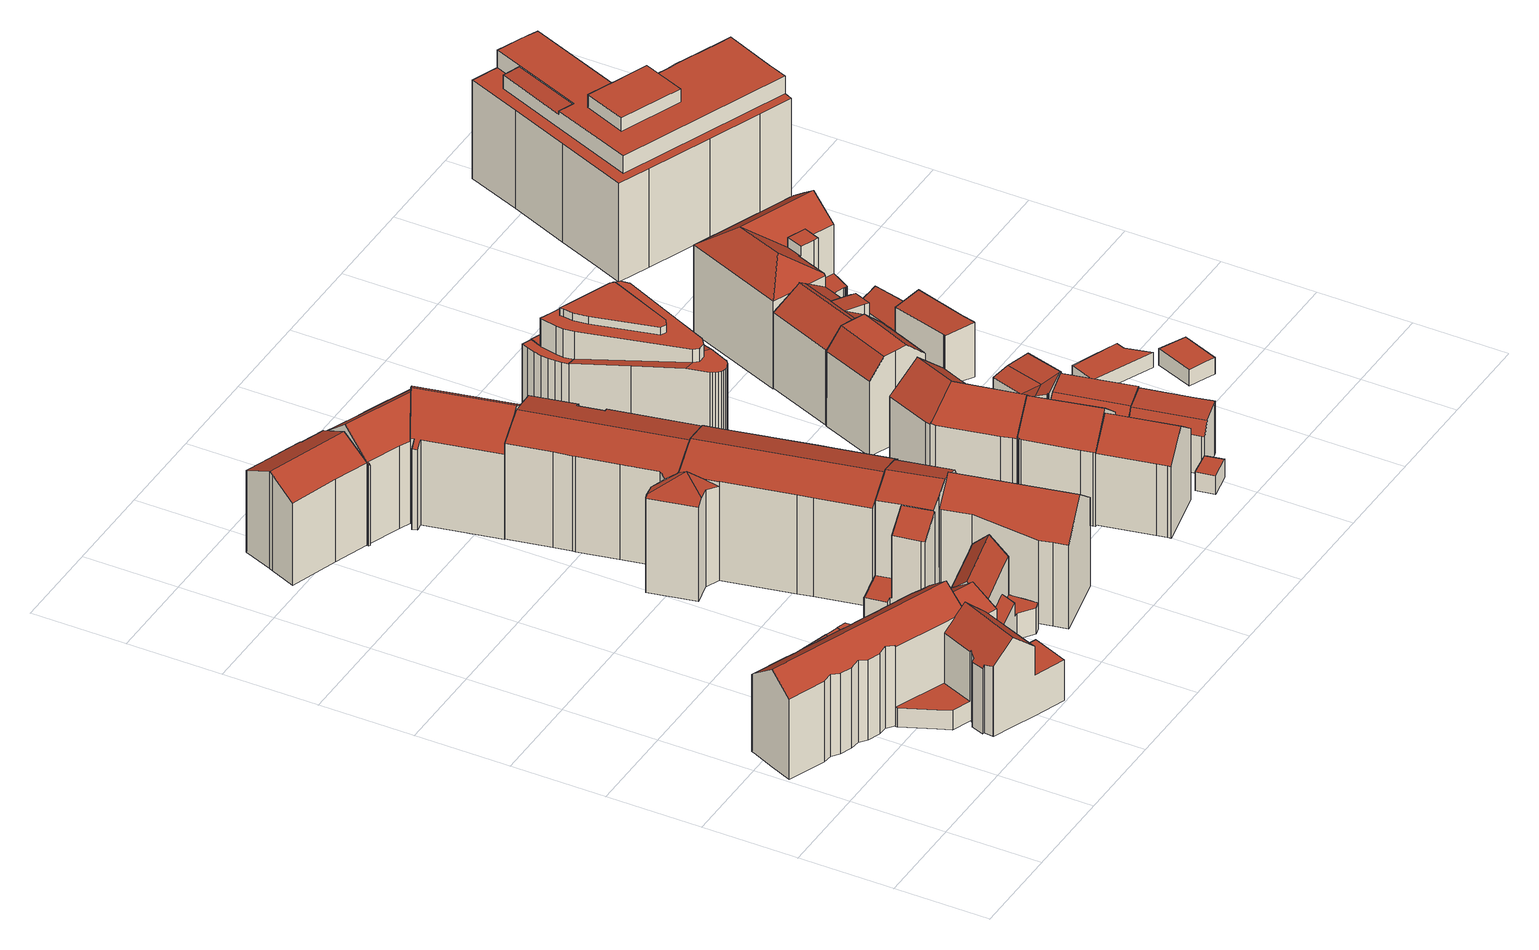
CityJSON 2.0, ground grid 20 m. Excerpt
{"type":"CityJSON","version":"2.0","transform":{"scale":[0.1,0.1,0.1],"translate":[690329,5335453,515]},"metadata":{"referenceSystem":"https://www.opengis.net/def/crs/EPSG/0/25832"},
"CityObjects":{
"building1":{"type":"Building","attributes":{"Gemeindeschluessel":"09162000","HoeheDach":"537.970","HoeheGrund":"515.860","Methode":"2000","NiedrigsteTraufeDesGebaeudes":"520.340","Geometrietyp2DReferenz":"3000","function":"31001_9998","roofType":"3100","measuredHeight":22.11,"storeysAboveGround":6},"geometry":[{"type":"MultiSurface","lod":"2","boundaries":[[[0,1,2,3]],[[4,5,6,7,8,9]],[[10,11,12,13,14,15,16,17,18,19]],[[20,21,22,23,24,25,26]],[[27,9,8,28,29,30,31]],[[32,13,12,33]],[[34,35,36,1,0,37,38,39]],[[40,41,42,43,4,9,27]],[[44,45,34,39]],[[46,47,48,49,50]],[[51,52,53,54]],[[55,56,5,4,43,42]],[[57,58,59,60]],[[25,61,62,63,64,26]],[[65,66,67,68,69,70]],[[71,72,73,74]],[[75,76,53,52,50,49,6,5,56,55,67,66,65,77,78]],[[79,80,81,82,83,46,50,52,51]],[[84,85,86,87,88,89]],[[90,91,92,93,94,95]],[[33,96,97,98,99,100,101,92,91,90,102,81,80,79,51,54,103,104,105,106,70,69,68,107,108,109,31,30,29,110,111,112,113,114,115,116,44,39,38,37,0,3,117,118,119,71,74,57,60,120,121,122,123,62,61,25,24,23,124,125,126,127,128,129,130,32]],[[131,132,133,134,135,136,137]],[[115,138,139,116]],[[22,140,87,86,125,124,23]],[[141,16,15,14,13,32,130,129,128,127,126,85,84]],[[101,100,99,98,97,10,19,142,143,144,145]],[[116,139,45,44]],[[119,146,72,71]],[[123,147,63,62]],[[148,137,136,21,20,149]],[[3,2,150,117]],[[90,95,151,102]],[[113,152,153,114]],[[125,86,85,126]],[[111,154,155,112]],[[121,156,157,122]],[[149,20,26,64,63,147,157,156,158,59,58,73,72,146,159,150,2,1,36,35]],[[49,48,131,137,148,6]],[[101,145,93,92]],[[109,108,41,40,27,31]],[[87,140,88]],[[106,77,65,70]],[[107,68,67,55,42,41,108]],[[53,76,75,104,103,54]],[[118,159,146,119]],[[94,93,145,144,143,142,160,161,162,163,164]],[[133,132,162,161,165,166,167,134]],[[45,139,138,153,152,155,154,168,28,8,7,6,148,149,35,34]],[[82,151,95,94,164,83]],[[169,170,141,84,89,167,166,165]],[[105,78,77,106]],[[74,73,58,57]],[[104,75,78,105]],[[112,155,152,113]],[[122,157,147,123]],[[161,160,18,17,16,141,170,169,165]],[[96,33,12,11,10,97]],[[18,160,142,19]],[[110,168,154,111]],[[162,132,131,163]],[[83,164,163,131,48,47,46]],[[29,28,168,110]],[[135,134,167,171,88,140,22,21,136]],[[60,59,158,120]],[[117,150,159,118]],[[114,153,138,115]],[[120,158,156,121]],[[171,167,89,88]],[[102,151,82,81]]],"semantics":{"surfaces":[{"type":"WallSurface"},{"type":"RoofSurface"},{"type":"GroundSurface"}],"values":[0,0,1,0,0,0,0,1,0,1,0,0,0,0,0,0,1,0,1,0,2,1,0,0,0,0,0,0,0,0,0,0,0,0,0,0,1,0,0,0,0,0,0,0,0,1,0,1,1,1,0,0,0,0,0,0,0,0,0,0,0,0,1,0,0,0,0,0,0]}}]},
"building2":{"type":"Building","attributes":{"Gemeindeschluessel":"09162000","HoeheDach":"520.850","HoeheGrund":"516.050","Methode":"2000","NiedrigsteTraufeDesGebaeudes":"519.000","Geometrietyp2DReferenz":"3000","function":"31001_2000","roofType":"1000","measuredHeight":4.8},"geometry":[{"type":"MultiSurface","lod":"2","boundaries":[[[172,173,174,175]],[[176,177,178,179]],[[180,173,172,181,182,183,184,185,179,178,186,187]],[[180,187,188,189]],[[183,182,181,172,175,190,191,192,184]],[[187,186,178,177,188]],[[192,193,185,184]],[[174,189,188,177,176,193,192,191,190,175]],[[173,180,189,174]],[[179,185,193,176]]],"semantics":{"surfaces":[{"type":"WallSurface"},{"type":"GroundSurface"},{"type":"RoofSurface"}],"values":[0,0,0,0,1,2,0,0,2,2]}}]},
"building3":{"type":"Building","attributes":{"Gemeindeschluessel":"09162000","HoeheDach":"519.630","HoeheGrund":"516.010","Methode":"2000","NiedrigsteTraufeDesGebaeudes":"518.879","Geometrietyp2DReferenz":"3000","function":"31001_2000","roofType":"2100","measuredHeight":3.62},"geometry":[{"type":"MultiSurface","lod":"2","boundaries":[[[182,194,195,184]],[[196,197,198,199,194,182]],[[184,195,200,201]],[[199,198,202,203,200,195,194]],[[204,205,197,196,182,184,201]],[[201,200,203,204]],[[197,205,204,203,202,198]]],"semantics":{"surfaces":[{"type":"WallSurface"},{"type":"RoofSurface"},{"type":"GroundSurface"}],"values":[0,0,0,1,2,0,0]}}]},
"building4":{"type":"Building","attributes":{"Gemeindeschluessel":"09162000","HoeheDach":"519.453","HoeheGrund":"516.130","Methode":"3100","NiedrigsteTraufeDesGebaeudes":"519.453","Geometrietyp2DReferenz":"3000","function":"31001_2000","roofType":"1000","measuredHeight":3.32},"geometry":[{"type":"MultiSurface","lod":"2","boundaries":[[[206,207,208,209]],[[210,211,212,213]],[[213,212,207,206]],[[210,213,206,209]],[[211,210,209,208]],[[212,211,208,207]]],"semantics":{"surfaces":[{"type":"GroundSurface"},{"type":"RoofSurface"},{"type":"WallSurface"}],"values":[0,1,2,2,2,2]}}]},
"building5":{"type":"Building","attributes":{"Gemeindeschluessel":"09162000","HoeheDach":"519.647","HoeheGrund":"516.170","Methode":"3100","NiedrigsteTraufeDesGebaeudes":"519.647","Geometrietyp2DReferenz":"3000","function":"31001_2000","roofType":"1000","measuredHeight":3.48},"geometry":[{"type":"MultiSurface","lod":"2","boundaries":[[[214,215,216,217,218]],[[214,218,219,220]],[[218,217,221,219]],[[217,216,222,221]],[[216,215,223,222]],[[219,221,222,223,220]],[[215,214,220,223]]],"semantics":{"surfaces":[{"type":"RoofSurface"},{"type":"WallSurface"},{"type":"GroundSurface"}],"values":[0,1,1,1,1,2,1]}}]},
"building6":{"type":"Building","attributes":{"Gemeindeschluessel":"09162000","HoeheDach":"518.981","HoeheGrund":"516.130","Methode":"3100","NiedrigsteTraufeDesGebaeudes":"518.981","Geometrietyp2DReferenz":"3000","function":"31001_2000","roofType":"1000","measuredHeight":2.85},"geometry":[{"type":"MultiSurface","lod":"2","boundaries":[[[224,225,226,227]],[[228,224,227,229]],[[228,230,225,224]],[[227,226,231,229]],[[225,230,231,226]],[[230,228,229,231]]],"semantics":{"surfaces":[{"type":"WallSurface"},{"type":"RoofSurface"},{"type":"GroundSurface"}],"values":[0,0,1,2,0,0]}}]},
"building7":{"type":"Building","attributes":{"Gemeindeschluessel":"09162000","HoeheDach":"539.149","HoeheGrund":"516.950","Methode":"1000","NiedrigsteTraufeDesGebaeudes":"535.558","Geometrietyp2DReferenz":"3000","function":"31001_1000","roofType":"3100","measuredHeight":22.2,"storeysAboveGround":6},"geometry":[{"type":"MultiSurface","lod":"2","boundaries":[[[232,233,234,235,236,237,238,239,240,241]],[[242,243,244,245]],[[246,247,248,249,233,232]],[[243,246,232,241,250,244]],[[251,235,234,252]],[[250,241,240,253,254,255]],[[252,234,233,249]],[[248,247,242,245,255,254,253,256,257,258,259,251,252,249]],[[245,244,250,255]],[[237,236,259,258,257,238]],[[240,239,238,257,256,253]],[[259,236,235,251]],[[247,246,243,242]]],"semantics":{"surfaces":[{"type":"RoofSurface"},{"type":"WallSurface"},{"type":"GroundSurface"}],"values":[0,1,1,0,1,1,1,2,1,1,1,1,1]}}]},
"building8":{"type":"Building","attributes":{"Gemeindeschluessel":"09162000","HoeheDach":"541.940","HoeheGrund":"516.634","Methode":"2000","NiedrigsteTraufeDesGebaeudes":"522.504","Geometrietyp2DReferenz":"3000","function":"31001_9998","roofType":"3100","measuredHeight":25.31,"storeysAboveGround":5},"geometry":[{"type":"MultiSurface","lod":"2","boundaries":[[[260,261,262,263]],[[264,265,266,267]],[[268,269,270,271,272]],[[273,274,275,260,263,276,277,278,279,280,281,282,283,264,267]],[[274,273,284,285,286,287]],[[276,288,289,277]],[[281,280,290,272,271,291]],[[278,292,293,279]],[[277,289,292,278]],[[279,293,290,280]],[[276,263,262,294,295,288]],[[262,261,296,287,286,269,294]],[[281,291,297,282]],[[283,282,297,298,299,300]],[[270,285,284,301,298,297,291,271]],[[286,285,270,269]],[[295,294,269,268]],[[301,302,299,298]],[[289,288,295,268,272,290,293,292]],[[274,287,296,275]],[[273,267,266,302,301,284]],[[283,300,265,264]],[[302,266,265,300,299]],[[275,296,261,260]]],"semantics":{"surfaces":[{"type":"WallSurface"},{"type":"GroundSurface"},{"type":"RoofSurface"}],"values":[0,0,0,1,0,0,0,0,0,0,0,2,0,0,2,0,0,2,2,0,0,0,2,0]}}]},
"building9":{"type":"Building","attributes":{"Gemeindeschluessel":"09162000","HoeheDach":"541.320","HoeheGrund":"516.320","Methode":"2000","NiedrigsteTraufeDesGebaeudes":"537.714","Geometrietyp2DReferenz":"3000","function":"31001_9998","roofType":"3100","measuredHeight":25,"storeysAboveGround":5},"geometry":[{"type":"MultiSurface","lod":"2","boundaries":[[[303,304,305,306]],[[307,308,309,310,311,312,313]],[[314,315,316,317]],[[306,305,318,319]],[[320,321,304,303]],[[322,323,324,325]],[[326,327,328]],[[329,326,328,330,331]],[[332,333,334,327,326,329,335]],[[336,337,315,314]],[[338,339,340,341,342,343]],[[344,345,338,343]],[[346,347,337,336]],[[345,331,330,339,338]],[[348,349,321,320]],[[350,351,307,313]],[[352,353,346,336,314,317,333,332,335,354,344,343,342,341,350,313,312,311,355,322,325,348,320,303,306,319]],[[353,356,347,346]],[[353,352,319,318,357,356]],[[344,354,335,329,331,345]],[[310,358,323,322,355,311]],[[359,328,327,334,316,315,337,347,356,357,358,310,309]],[[325,324,349,348]],[[317,316,334,333]],[[341,340,351,350]],[[330,308,307,351,340,339]],[[357,318,305,304,321,349,324,323,358]],[[328,359,309,308,330]]],"semantics":{"surfaces":[{"type":"WallSurface"},{"type":"RoofSurface"},{"type":"GroundSurface"}],"values":[0,0,0,0,0,0,0,1,0,0,0,0,0,1,0,0,2,0,0,0,0,1,0,0,0,1,1,0]}}]},
"building10":{"type":"Building","attributes":{"name":"Hotel Ibis City (P23)","Gemeindeschluessel":"09162000","HoeheDach":"542.220","HoeheGrund":"517.127","Methode":"2000","NiedrigsteTraufeDesGebaeudes":"536.009","Geometrietyp2DReferenz":"3000","function":"31001_9998","roofType":"3100","measuredHeight":25.09,"storeysAboveGround":6},"geometry":[{"type":"MultiSurface","lod":"2","boundaries":[[[360,361,362,363]],[[364,365,366,367]],[[367,366,368,369]],[[370,371,365,364]],[[372,368,366,365,371,373,374,375]],[[376,377,361,360,378,379,380,381,370,364,367,369]],[[382,363,362,383,384,372,375,385]],[[376,369,368,372,384]],[[381,373,371,370]],[[360,363,382,378]],[[380,374,373,381]],[[377,383,362,361]],[[379,378,382,385]],[[376,384,383,377]],[[380,379,385,375,374]]],"semantics":{"surfaces":[{"type":"WallSurface"},{"type":"RoofSurface"},{"type":"GroundSurface"}],"values":[0,0,0,0,1,2,1,0,0,0,0,0,0,0,0]}}]},
"building11":{"type":"Building","attributes":{"Gemeindeschluessel":"09162000","HoeheDach":"541.940","HoeheGrund":"516.990","Methode":"2000","NiedrigsteTraufeDesGebaeudes":"535.161","Geometrietyp2DReferenz":"3000","function":"31001_9998","roofType":"3100","measuredHeight":24.95,"storeysAboveGround":5},"geometry":[{"type":"MultiSurface","lod":"2","boundaries":[[[386,387,388,389,390,391]],[[392,393,394,395,396,397]],[[398,399,400,401,402,403]],[[404,405,406,407,408]],[[409,410,388,387,386,411,412,404,408,413,402,401,400,414,415,247,416,249,417,418,419,420]],[[400,399,421,414]],[[393,422,419,418,394]],[[421,423,246,247,415,414]],[[410,424,389,388]],[[386,391,425,411]],[[408,407,426,413]],[[417,395,394,418]],[[391,390,389,424,427,428,406,405,429,425]],[[427,430,422,428]],[[425,429,405,404,412,411]],[[246,397,396,249,416,247]],[[249,396,395,417]],[[413,426,403,402]],[[419,422,430,420]],[[410,409,420,430,427,424]],[[406,428,422,393,392,407]],[[399,398,403,426,407,392,397,246,423,421]]],"semantics":{"surfaces":[{"type":"WallSurface"},{"type":"RoofSurface"},{"type":"GroundSurface"}],"values":[0,1,0,0,2,0,0,0,0,0,0,0,1,1,0,0,0,0,0,0,0,1]}}]},
"building12":{"type":"Building","attributes":{"Gemeindeschluessel":"09162000","HoeheDach":"541.136","HoeheGrund":"517.120","Methode":"2000","NiedrigsteTraufeDesGebaeudes":"538.149","Geometrietyp2DReferenz":"3000","function":"31001_9998","roofType":"3100","measuredHeight":24.02,"storeysAboveGround":7},"geometry":[{"type":"MultiSurface","lod":"2","boundaries":[[[431,432,433,434]],[[434,433,435,436]],[[437,438,439,440,441,442,443,444,445,446,447,448,449]],[[450,440,439,451]],[[452,453,454,455]],[[449,448,453,452,456,457]],[[443,442,441,458,459,460]],[[447,435,433,432,461,454,453,448]],[[462,438,437,463]],[[463,437,449,457]],[[464,465,436,435,447,446]],[[451,439,438,462]],[[458,441,440,450]],[[465,464,466,467,460,459,458,450,451,462,463,457,456,452,455,468,431,434,436]],[[468,461,432,431]],[[467,466,445,444,443,460]],[[464,446,445,466]],[[455,454,461,468]]],"semantics":{"surfaces":[{"type":"WallSurface"},{"type":"RoofSurface"},{"type":"GroundSurface"}],"values":[0,0,1,0,0,0,0,1,0,0,0,0,0,2,0,0,0,0]}}]},
"building13":{"type":"Building","attributes":{"Gemeindeschluessel":"09162000","HoeheDach":"538.524","HoeheGrund":"517.440","Methode":"2000","NiedrigsteTraufeDesGebaeudes":"533.143","Geometrietyp2DReferenz":"3000","function":"31001_9998","roofType":"3100","measuredHeight":21.08,"storeysAboveGround":5},"geometry":[{"type":"MultiSurface","lod":"2","boundaries":[[[469,470,471,472,473,474,475,476,477,478,479,480]],[[478,481,482,479]],[[470,483,484,471]],[[472,485,486,473]],[[479,482,487,480]],[[488,487,482,481,489,490,491,492]],[[486,492,491,490,476,475,474,473]],[[485,484,483,488,492,486]],[[470,469,480,487,488,483]],[[471,484,485,472]],[[489,481,478,477,476,490]]],"semantics":{"surfaces":[{"type":"GroundSurface"},{"type":"WallSurface"},{"type":"RoofSurface"}],"values":[0,1,1,1,1,2,1,2,1,1,1]}}]},
"building14":{"type":"Building","attributes":{"Gemeindeschluessel":"09162000","HoeheDach":"539.307","HoeheGrund":"517.150","Methode":"1000","NiedrigsteTraufeDesGebaeudes":"533.757","Geometrietyp2DReferenz":"3000","function":"31001_9998","roofType":"3100","measuredHeight":22.16,"storeysAboveGround":5},"geometry":[{"type":"MultiSurface","lod":"2","boundaries":[[[493,494,495,496]],[[497,498,499,500]],[[501,502,503,504]],[[505,506,507,508,509,510]],[[511,512,513,514]],[[505,510,494,493]],[[515,496,495,516,498,497]],[[509,508,517,518,519,520,513,512,521,522]],[[502,523,522,521,524,525,526,503]],[[527,520,519,528]],[[529,518,517,530]],[[524,521,512,511]],[[530,517,508,507]],[[500,499,501,504]],[[514,513,520,527]],[[498,516,495,494,510,509,522,523,502,501,499]],[[506,505,493,496,515,497,500,504,503,526,525,524,511,514,527,528,529,530,507]],[[528,519,518,529]]],"semantics":{"surfaces":[{"type":"WallSurface"},{"type":"RoofSurface"},{"type":"GroundSurface"}],"values":[0,0,0,0,0,0,0,1,0,0,0,0,0,0,0,1,2,0]}}]},
"building15":{"type":"Building","attributes":{"Gemeindeschluessel":"09162000","HoeheDach":"541.430","HoeheGrund":"516.840","Methode":"2000","NiedrigsteTraufeDesGebaeudes":"533.320","Geometrietyp2DReferenz":"3000","function":"31001_1000","roofType":"1000","measuredHeight":24.59,"storeysAboveGround":6},"geometry":[{"type":"MultiSurface","lod":"2","boundaries":[[[531,532,533,534]],[[535,536,537,538]],[[539,540,532,531]],[[541,542,543,544,545,546]],[[547,548,549,550]],[[551,552,553,554]],[[555,556,557,558,559,560,561,562,563,564,565,566,537,536]],[[567,533,532,540,568,569,570,571,572]],[[557,573,574,575,558]],[[545,544,576,573,577]],[[559,578,579,560]],[[580,581,582,583,584,585]],[[586,567,572,587]],[[588,589,543,542]],[[590,591,592,593]],[[594,595,591,590]],[[596,597,598,599]],[[600,556,555,601]],[[601,555,536,535]],[[602,603,604,605]],[[606,568,540,539]],[[607,608,609,610]],[[550,549,611,612]],[[613,566,565,614]],[[615,569,568,606]],[[616,617,618,576]],[[610,609,619,620]],[[605,604,621,622]],[[599,598,617,616]],[[582,581,623,624]],[[624,623,625,626]],[[538,537,566,613]],[[576,618,574,573]],[[627,628,603,602]],[[629,630,631,632]],[[632,631,633,634]],[[562,635,552,551,636,637,563]],[[574,618,617,598,597,638,639,625,623,581,580,585,579,578,575],[640,641,615,606,539,531,534,586,587]],[[642,643,644,645,646,647]],[[534,533,567,586]],[[642,647,548,547]],[[583,582,624,626,648,649,650,592,591,595,619,609,608,553,552,635,584]],[[620,619,595,594]],[[554,553,608,607]],[[641,570,569,615]],[[644,651,652,650,649,645]],[[640,571,570,641]],[[579,585,584,635,562,561,560]],[[596,653,648,626,625,639,638,597]],[[614,565,564,654]],[[654,564,563,637]],[[593,592,650,652]],[[634,633,589,588]],[[612,611,628,627]],[[558,575,578,559]],[[646,645,649,648,653,596]],[[543,589,633,631,630,621,604,603,628,611,549,548,647,646,596,599,616,576,544]],[[546,545,577,556,600]],[[587,572,571,640]],[[593,652,651,644,643,642,547,550,612,627,602,605,622,629,632,634,588,542,541,546,600,601,535,538,613,614,654,637,636,551,554,607,610,620,594,590]],[[556,577,573,557]],[[622,621,630,629]]],"semantics":{"surfaces":[{"type":"WallSurface"},{"type":"RoofSurface"},{"type":"GroundSurface"}],"values":[0,0,0,0,0,0,1,1,0,1,0,0,0,0,0,0,0,0,0,0,0,0,0,0,0,0,0,0,0,0,0,0,0,0,0,0,0,1,0,0,0,1,0,0,0,0,0,0,0,0,0,0,0,0,0,1,1,0,0,2,0,0]}}]},
"building16":{"type":"Building","attributes":{"Gemeindeschluessel":"09162000","HoeheDach":"521.693","HoeheGrund":"517.450","Methode":"1000","NiedrigsteTraufeDesGebaeudes":"521.693","Geometrietyp2DReferenz":"3000","function":"31001_2000","roofType":"1000","measuredHeight":4.24},"geometry":[{"type":"MultiSurface","lod":"2","boundaries":[[[655,656,657,658,659]],[[658,660,661,659]],[[659,661,662,655]],[[662,661,660,663,664]],[[664,663,660,658,657,656]],[[655,662,664,656]]],"semantics":{"surfaces":[{"type":"GroundSurface"},{"type":"WallSurface"},{"type":"RoofSurface"}],"values":[0,1,1,2,1,1]}}]},
"building17":{"type":"Building","attributes":{"Gemeindeschluessel":"09162000","HoeheDach":"539.350","HoeheGrund":"516.440","Methode":"2000","NiedrigsteTraufeDesGebaeudes":"520.129","Geometrietyp2DReferenz":"3000","function":"31001_2000","roofType":"3100","measuredHeight":22.91,"storeysAboveGround":7},"geometry":[{"type":"MultiSurface","lod":"2","boundaries":[[[665,666,667,668,669]],[[670,671,672,673,674,675,676]],[[677,678,679,680]],[[681,682,683,684]],[[681,684,685,686]],[[686,685,687,688]],[[689,690,691,692,693,694,695,696,687,685,684,671]],[[697,698,690,689,699]],[[700,701,702,703,704]],[[705,706,673,672,707]],[[697,699,708,709]],[[665,669,704,703]],[[678,693,692,679]],[[667,666,710,711]],[[667,711,712,713,714,715,698,697,709,716,717,718,719,720,721,722,706,705,723,724,725,726,682,681,686,688,727,728,729,730,731,732,733,668]],[[731,730,734,702,701]],[[735,713,712,736]],[[730,729,694,693,678,677,737,734]],[[726,738,683,682]],[[735,736,710,666,665,703,739,740,741]],[[715,691,690,698]],[[720,676,675,721]],[[668,733,732,700,704,669]],[[713,735,741,714]],[[684,683,738,742,743,744,707,672,671]],[[718,745,746,719]],[[705,707,744,723]],[[739,703,702,734,737]],[[722,674,673,706]],[[746,745,747,748,708,699,689,671,670]],[[720,719,746,670,676]],[[709,708,748,716]],[[731,701,700,732]],[[677,680,740,739,737]],[[716,748,747,717]],[[717,747,745,718]],[[727,696,695,728]],[[721,675,674,722]],[[724,743,742,725]],[[723,744,743,724]],[[725,742,738,726]],[[715,714,741,740,680,679,692,691]],[[688,687,696,727]],[[728,695,694,729]],[[711,710,736,712]]],"semantics":{"surfaces":[{"type":"WallSurface"},{"type":"RoofSurface"},{"type":"GroundSurface"}],"values":[0,1,1,0,0,0,1,0,1,0,0,1,0,0,2,0,0,0,0,1,0,0,0,0,1,0,0,1,0,1,0,0,0,0,0,0,0,0,0,0,0,0,0,0,0]}}]},
"building18":{"type":"Building","attributes":{"Gemeindeschluessel":"09162000","HoeheDach":"521.882","HoeheGrund":"517.040","Methode":"2000","NiedrigsteTraufeDesGebaeudes":"521.105","Geometrietyp2DReferenz":"3000","function":"31001_9998","roofType":"1000","measuredHeight":4.84,"storeysAboveGround":1},"geometry":[{"type":"MultiSurface","lod":"2","boundaries":[[[749,750,751,752]],[[753,754,755,756]],[[757,758,759,760]],[[761,762,763,764]],[[749,752,753,756,760,759,763,762]],[[755,757,760,756]],[[764,763,759,758]],[[752,751,754,753]],[[749,762,761,750]],[[754,751,750,761,764,758,757,755]]],"semantics":{"surfaces":[{"type":"WallSurface"},{"type":"GroundSurface"},{"type":"RoofSurface"}],"values":[0,0,0,0,1,0,0,0,0,2]}}]},
"building19":{"type":"Building","attributes":{"Gemeindeschluessel":"09162000","HoeheDach":"529.160","HoeheGrund":"517.320","Methode":"2000","NiedrigsteTraufeDesGebaeudes":"525.941","Geometrietyp2DReferenz":"3000","function":"31001_9998","roofType":"1000","measuredHeight":11.84,"storeysAboveGround":3},"geometry":[{"type":"MultiSurface","lod":"2","boundaries":[[[765,766,767,768,769,770]],[[771,772,773,774,766,765]],[[768,767,775,776]],[[777,778,779,780]],[[781,773,772,782]],[[780,779,783,784]],[[776,775,778,777]],[[784,785,781,782,786,770,769,768,776,777,780]],[[786,771,765,770]],[[781,785,784,783,774,773]],[[782,772,771,786]],[[774,783,779,778,775,767,766]]],"semantics":{"surfaces":[{"type":"WallSurface"},{"type":"RoofSurface"},{"type":"GroundSurface"}],"values":[0,1,0,0,0,0,0,2,0,0,0,1]}}]},
"building20":{"type":"Building","attributes":{"Gemeindeschluessel":"09162000","HoeheDach":"529.372","HoeheGrund":"516.950","Methode":"2000","NiedrigsteTraufeDesGebaeudes":"526.566","Geometrietyp2DReferenz":"3000","function":"31001_9998","roofType":"1000","measuredHeight":12.42,"storeysAboveGround":3},"geometry":[{"type":"MultiSurface","lod":"2","boundaries":[[[787,788,789,790]],[[791,792,788,787]],[[762,793,794,763]],[[794,793,795,796,797,798,799]],[[797,800,801,789,788,792,798]],[[802,796,795,803]],[[763,794,799,759]],[[790,789,801,804]],[[804,801,800,805]],[[802,806,805,800,797,796]],[[799,798,792,791,807,759]],[[803,795,793,762]],[[806,802,803,762,763,759,807,791,787,790,804,805]]],"semantics":{"surfaces":[{"type":"WallSurface"},{"type":"RoofSurface"},{"type":"GroundSurface"}],"values":[0,0,0,1,1,0,0,0,0,0,0,0,2]}}]},
"building21":{"type":"Building","attributes":{"Gemeindeschluessel":"09162000","HoeheDach":"537.880","HoeheGrund":"516.846","Methode":"2000","NiedrigsteTraufeDesGebaeudes":"520.410","Geometrietyp2DReferenz":"3000","function":"31001_1000","roofType":"1000","measuredHeight":21.03,"storeysAboveGround":6},"geometry":[{"type":"MultiSurface","lod":"2","boundaries":[[[808,809,810,811]],[[812,813,814,815]],[[816,817,818,819,820,821,810,809,822,823,824,825]],[[826,827,818,817,828]],[[829,830,831,832]],[[833,834,835,836,837,838,839,840,815,814,841,829,832,826,828,842,843,844,845,846,847,848,808,811,849,850,851,852,853,854,855]],[[851,856,857,852]],[[847,846,858,824,823]],[[859,830,829,841]],[[860,861,862,857,856,863,864,865,866,867]],[[849,864,863,850]],[[846,845,868,869,858]],[[870,871,825,824,858,869]],[[872,819,818,827]],[[835,873,874,836]],[[847,823,822,848]],[[848,822,809,808]],[[853,862,861,854]],[[814,813,859,841]],[[870,869,868,875]],[[844,843,871,870,875]],[[831,827,826,832]],[[843,842,816,825,871]],[[844,875,868,845]],[[849,811,810,821,876,877,865,864]],[[854,861,860,855]],[[831,830,859,813,812,878,879,880,872,827]],[[840,878,812,815]],[[873,881,882,877,876,874]],[[836,874,820,819,872,837]],[[834,881,873,835]],[[863,856,851,850]],[[865,877,882,866]],[[876,821,820,874]],[[828,817,816,842]],[[852,857,862,853]],[[838,880,879,839]],[[834,833,867,866,882,881]],[[837,872,880,838]],[[860,867,833,855]],[[879,878,840,839]]],"semantics":{"surfaces":[{"type":"WallSurface"},{"type":"RoofSurface"},{"type":"GroundSurface"}],"values":[0,0,1,0,0,2,0,0,0,1,0,0,1,0,0,0,0,0,0,1,0,0,0,0,0,0,1,0,1,0,0,0,0,0,0,0,0,0,0,0,0]}}]},
"building22":{"type":"Building","attributes":{"Gemeindeschluessel":"09162000","HoeheDach":"523.245","HoeheGrund":"516.945","Methode":"1000","NiedrigsteTraufeDesGebaeudes":"523.245","Geometrietyp2DReferenz":"3000","function":"51009_1610","roofType":"1000","measuredHeight":6.3},"geometry":[{"type":"MultiSurface","lod":"2","boundaries":[[[883,884,885,886]],[[887,888,889,890]],[[885,887,890,886]],[[884,888,887,885]],[[883,889,888,884]],[[886,890,889,883]]],"semantics":{"surfaces":[{"type":"GroundSurface"},{"type":"RoofSurface"},{"type":"WallSurface"}],"values":[0,1,2,2,2,2]}}]},
"building23":{"type":"Building","attributes":{"Gemeindeschluessel":"09162000","HoeheDach":"523.220","HoeheGrund":"516.920","Methode":"1000","NiedrigsteTraufeDesGebaeudes":"523.220","Geometrietyp2DReferenz":"3000","function":"51009_1610","roofType":"1000","measuredHeight":6.3},"geometry":[{"type":"MultiSurface","lod":"2","boundaries":[[[891,892,893,894]],[[895,896,897,898]],[[899,900,896,895]],[[898,897,892,891]],[[894,893,901,902]],[[902,899,895,898,891,894]],[[902,901,900,899]],[[896,900,901,893,892,897]]],"semantics":{"surfaces":[{"type":"WallSurface"},{"type":"GroundSurface"},{"type":"RoofSurface"}],"values":[0,0,0,0,0,1,0,2]}}]},
"building24":{"type":"Building","attributes":{"Gemeindeschluessel":"09162000","HoeheDach":"537.900","HoeheGrund":"516.862","Methode":"2000","NiedrigsteTraufeDesGebaeudes":"533.932","Geometrietyp2DReferenz":"3000","function":"31001_9998","roofType":"3100","measuredHeight":21.04,"storeysAboveGround":5},"geometry":[{"type":"MultiSurface","lod":"2","boundaries":[[[903,904,905]],[[906,907,908,909]],[[910,911,912,913,914]],[[915,916,917,918,919,858]],[[905,920,921,903]],[[922,923,907,906]],[[910,914,924,925]],[[926,927,920,905,904,928]],[[917,924,914,913,929,918]],[[912,930,931,928,904,903,929]],[[926,928,931,932]],[[932,931,930,933]],[[934,935,923,922]],[[913,912,929]],[[918,929,903,921,936,919]],[[915,858,935,934]],[[858,919,936,908,907,923,935]],[[927,909,908,936,921,920]],[[933,930,912,911]],[[926,932,933,911,910,925,916,915,934,922,906,909,927]],[[925,924,917,916]]],"semantics":{"surfaces":[{"type":"WallSurface"},{"type":"RoofSurface"},{"type":"GroundSurface"}],"values":[0,0,0,0,1,0,0,0,1,1,0,0,0,0,1,0,1,0,0,2,0]}}]},
"building25":{"type":"Building","attributes":{"Gemeindeschluessel":"09162000","HoeheDach":"523.511","HoeheGrund":"516.793","Methode":"2000","NiedrigsteTraufeDesGebaeudes":"520.932","Geometrietyp2DReferenz":"3000","function":"31001_2000","roofType":"1000","measuredHeight":6.72,"storeysAboveGround":2},"geometry":[{"type":"MultiSurface","lod":"2","boundaries":[[[937,938,939,852]],[[940,811,849,941]],[[942,943,944,945]],[[946,947,938,937]],[[948,851,852,939]],[[949,950,941,951]],[[952,808,811,940]],[[953,954,955,956]],[[946,937,852,851,850,849,811,808,848,953,956,957,958,959]],[[942,945,955,954,960]],[[849,850,961,951,941]],[[848,808,952,943,942,960]],[[947,946,959,962]],[[957,949,963,958]],[[957,956,955,945,944,950,949]],[[947,962,963,949,951,961,948,939,938]],[[848,960,954,953]],[[958,963,962,959]],[[952,940,941,950,944,943]],[[851,948,961,850]]],"semantics":{"surfaces":[{"type":"WallSurface"},{"type":"GroundSurface"},{"type":"RoofSurface"}],"values":[0,0,0,0,0,0,0,0,1,2,0,0,0,0,0,2,0,0,2,0]}}]},
"building26":{"type":"Building","attributes":{"Gemeindeschluessel":"09162000","HoeheDach":"529.332","HoeheGrund":"516.860","Methode":"2000","NiedrigsteTraufeDesGebaeudes":"528.348","Geometrietyp2DReferenz":"3000","function":"31001_9998","roofType":"1000","measuredHeight":12.47,"storeysAboveGround":3},"geometry":[{"type":"MultiSurface","lod":"2","boundaries":[[[964,965,966,967,968,969,970,971,972]],[[970,973,974,971]],[[972,975,976,964]],[[971,974,975,972]],[[966,977,978,967]],[[967,978,979,968]],[[964,976,980,965]],[[969,981,973,970]],[[968,979,981,969]],[[965,980,977,966]],[[975,974,973,981,979,978,977,980,976]]],"semantics":{"surfaces":[{"type":"GroundSurface"},{"type":"WallSurface"},{"type":"RoofSurface"}],"values":[0,1,1,1,1,1,1,1,1,1,2]}}]},
"building27":{"type":"Building","attributes":{"Gemeindeschluessel":"09162000","HoeheDach":"520.210","HoeheGrund":"516.780","Methode":"2000","NiedrigsteTraufeDesGebaeudes":"520.210","Geometrietyp2DReferenz":"3000","function":"51009_1610","roofType":"1000","measuredHeight":3.43},"geometry":[{"type":"MultiSurface","lod":"2","boundaries":[[[982,983,984,985,986,987]],[[988,989,990,991]],[[992,993,994,995,991,990]],[[996,987,986,985,993,992,990,989]],[[997,996,989,988]],[[982,987,996,997]],[[988,991,995,994,984,983,982,997]],[[994,993,985,984]]],"semantics":{"surfaces":[{"type":"WallSurface"},{"type":"RoofSurface"},{"type":"GroundSurface"}],"values":[0,0,0,1,0,0,2,0]}}]},
"building28":{"type":"Building","attributes":{"Gemeindeschluessel":"09162000","HoeheDach":"540.937","HoeheGrund":"516.568","Methode":"2000","NiedrigsteTraufeDesGebaeudes":"524.453","Geometrietyp2DReferenz":"3000","function":"31001_9998","roofType":"3100","measuredHeight":24.37,"storeysAboveGround":6},"geometry":[{"type":"MultiSurface","lod":"2","boundaries":[[[998,999,1000,1001]],[[1002,1003,1004,1005,1006,1007]],[[1004,1008,1009,1010,1005]],[[1011,1012,1013,1014]],[[1015,1010,1009,1016]],[[1007,1006,1015,1017,1018,1019]],[[1020,1021,1013,1012,1022,1023,1024,1025,1026,1027]],[[1028,1022,1012,1011]],[[1029,1030,1031,1032]],[[1025,1033,1016,1026]],[[1007,1019,1034,1035,1002]],[[1035,1034,999,998]],[[1036,1037,1031,1030,1038,1039,1040,1017]],[[1014,1013,1021,1041]],[[1042,1043,1044,1033,1025,1024]],[[1000,1040,1045,1001]],[[1041,1021,1020,1046]],[[1006,1005,1010,1015]],[[1043,1042,1047,1028,1011,1014,1041,1046,1003,1002,1035,998,1001,1045,1048,1049,1029,1032,1050]],[[1017,1040,1000,1018]],[[1032,1031,1037,1050]],[[1026,1016,1009,1008,1027]],[[1048,1039,1038,1049]],[[1040,1039,1048,1045]],[[1036,1017,1015,1016,1033,1044]],[[1043,1050,1037,1036,1044]],[[999,1034,1019,1018,1000]],[[1047,1023,1022,1028]],[[1042,1024,1023,1047]],[[1003,1046,1020,1027,1008,1004]],[[1049,1038,1030,1029]]],"semantics":{"surfaces":[{"type":"WallSurface"},{"type":"RoofSurface"},{"type":"GroundSurface"}],"values":[0,0,1,0,0,1,1,0,0,0,0,0,1,0,0,0,0,0,2,1,0,0,0,0,1,0,1,0,0,0,0]}}]},
"building29":{"type":"Building","attributes":{"Gemeindeschluessel":"09162000","HoeheDach":"524.962","HoeheGrund":"516.900","Methode":"1000","NiedrigsteTraufeDesGebaeudes":"522.657","Geometrietyp2DReferenz":"3000","function":"31001_9998","roofType":"2100","measuredHeight":8.06,"storeysAboveGround":2},"geometry":[{"type":"MultiSurface","lod":"2","boundaries":[[[1051,1052,1053,969,1054,968,1055,1056,1057,1058]],[[1055,1059,1060,1056]],[[968,1061,1059,1055]],[[1056,1060,1062,1057]],[[1057,1062,1063,1058]],[[1054,969,1064,1065,1061,968]],[[1052,1066,1067,1053]],[[1065,1064,1067,1066,1068,1063,1062,1060,1059,1061]],[[1052,1051,1058,1063,1068,1066]],[[1053,1067,1064,969]]],"semantics":{"surfaces":[{"type":"GroundSurface"},{"type":"WallSurface"},{"type":"RoofSurface"}],"values":[0,1,1,1,1,1,1,2,1,1]}}]},
"building30":{"type":"Building","attributes":{"Gemeindeschluessel":"09162000","HoeheDach":"520.450","HoeheGrund":"516.810","Methode":"2000","NiedrigsteTraufeDesGebaeudes":"520.450","Geometrietyp2DReferenz":"3000","function":"51009_1610","roofType":"1000","measuredHeight":3.64},"geometry":[{"type":"MultiSurface","lod":"2","boundaries":[[[1069,1070,1071,1072,1073,1074]],[[1074,1075,1076,1069]],[[1077,1078,1079,1073,1072,1071]],[[1073,1079,1075,1074]],[[1070,1069,1076,1080,1077,1071]],[[1080,1076,1075,1079,1078,1077]]],"semantics":{"surfaces":[{"type":"GroundSurface"},{"type":"WallSurface"},{"type":"RoofSurface"}],"values":[0,1,1,1,1,2]}}]},
"building31":{"type":"Building","attributes":{"Gemeindeschluessel":"09162000","HoeheDach":"545.262","HoeheGrund":"516.090","Methode":"2000","NiedrigsteTraufeDesGebaeudes":"538.360","Geometrietyp2DReferenz":"3000","function":"31001_9998","roofType":"1000","measuredHeight":29.17,"storeysAboveGround":7},"geometry":[{"type":"MultiSurface","lod":"2","boundaries":[[[1081,1082,1083,1084,1085,1086]],[[1087,1088,1089,1090]],[[1091,1092,1093,1089,1088]],[[1094,1095,1096,1097,1098,1099]],[[1093,1100,1101,1102,1103,1089]],[[1104,1094,1099,1105]],[[1106,1107,1108,1109]],[[1110,1111,1112,1113]],[[1096,1095,1081,1086]],[[1114,1090,1089,1103,1115,1116]],[[1117,1118,1119,1120]],[[1121,1122,1114,1116]],[[1102,1101,1123,1124]],[[1091,1125,1126,1092]],[[1127,1128,1129,1130]],[[1108,1127,1130,1131,1109]],[[1104,1132,1119,1118,1112,1111,1123,1101,1100,1126,1125,1087,1090,1114,1122,1082,1081,1095,1094]],[[1113,1112,1118,1117]],[[1098,1097,1085,1084]],[[1125,1091,1088,1087]],[[1121,1133,1134,1083,1082,1122]],[[1100,1093,1092,1126]],[[1135,1136,1134,1133]],[[1137,1138,1132,1104,1105,1139]],[[1140,1107,1106,1141]],[[1124,1123,1111,1110]],[[1120,1119,1132,1138]],[[1086,1085,1097,1096]],[[1137,1142,1141,1106,1109,1131,1130,1129,1135,1133,1121,1116,1115,1103,1102,1124,1110,1113,1117,1120,1138]],[[1129,1128,1136,1135]],[[1140,1143,1139,1105,1099,1098,1084,1083,1134,1136,1128,1127,1108,1107]],[[1137,1139,1143,1142]],[[1142,1143,1140,1141]]],"semantics":{"surfaces":[{"type":"WallSurface"},{"type":"RoofSurface"},{"type":"GroundSurface"}],"values":[0,0,1,0,0,0,0,0,0,0,0,0,0,0,0,0,1,0,0,0,0,0,0,0,0,0,0,1,2,0,1,0,0]}}]}
},
"vertices":[
[52,432,9],[52,432,184],[127,403,184],[127,403,9],[354,195,53],[354,195,166],[378,186,189],[354,195,189],[246,237,189],[246,237,53],[588,170,68],[592,168,68],[622,148,68],[637,152,68],[636,178,68],[634,203,68],[634,212,68],[620,209,68],[590,202,68],[576,168,68],[440,271,193],[440,271,163],[488,254,162],[488,254,9],[440,271,9],[419,280,9],[419,280,193],[245,234,53],[247,239,191],[247,239,9],[246,237,9],[245,234,9],[637,152,9],[622,148,9],[8,330,191],[28,377,230],[50,426,189],[50,426,9],[28,377,9],[8,330,9],[275,166,53],[286,140,53],[326,125,53],[333,144,53],[87,300,9],[87,300,191],[396,29,166],[428,108,166],[449,159,166],[402,177,212],[348,47,212],[304,64,9],[304,64,168],[304,65,168],[304,65,9],[326,125,166],[333,144,166],[251,356,9],[251,356,184],[267,344,188],[267,344,9],[416,286,9],[413,294,9],[413,294,184],[416,286,189],[316,111,162],[323,119,166],[328,124,168],[328,124,9],[323,119,9],[316,111,9],[205,368,9],[205,368,188],[224,366,184],[224,366,9],[306,85,163],[305,73,166],[311,113,157],[301,86,158],[348,47,9],[396,29,9],[464,4,9],[464,4,101],[396,29,101],[632,251,192],[630,285,160],[609,280,159],[489,254,158],[487,238,173],[484,217,192],[446,99,9],[447,101,9],[460,133,9],[460,133,101],[447,101,101],[446,99,101],[592,168,9],[588,170,9],[576,168,9],[481,147,9],[473,145,9],[464,144,9],[495,80,9],[305,73,9],[306,85,9],[301,86,9],[311,113,9],[326,125,9],[286,140,9],[275,166,9],[231,251,9],[211,252,9],[185,262,9],[169,274,9],[149,276,9],[123,286,9],[107,298,9],[143,391,9],[162,390,9],[189,379,9],[286,342,9],[313,332,9],[329,320,9],[348,318,9],[489,254,9],[609,280,9],[630,285,9],[632,251,9],[634,212,9],[634,203,9],[636,178,9],[449,159,159],[474,150,159],[478,176,177],[482,204,197],[469,209,197],[422,227,197],[402,177,159],[123,286,191],[107,298,195],[489,254,162],[634,212,154],[576,168,101],[481,147,101],[473,145,101],[464,144,101],[189,379,184],[348,318,184],[402,177,189],[422,227,230],[143,391,188],[495,80,101],[169,274,195],[149,276,191],[211,252,191],[185,262,191],[313,332,184],[329,320,189],[286,342,184],[162,390,184],[590,202,101],[478,176,101],[474,150,101],[449,159,101],[428,108,101],[478,176,154],[482,204,180],[483,214,189],[231,251,195],[590,202,154],[620,209,154],[484,217,187],
[285,451,10],[285,451,40],[229,472,40],[229,472,10],[240,499,44],[240,499,59],[296,477,59],[296,477,44],[288,458,40],[288,458,10],[289,459,10],[296,477,10],[300,487,10],[300,487,44],[289,459,59],[288,458,59],[232,480,59],[232,480,40],[232,480,10],[240,499,10],[241,503,10],[241,503,44],
[289,459,41],[300,487,46],[346,438,10],[378,426,10],[378,426,39],[346,438,39],[392,462,46],[392,462,10],[379,429,39],[383,438,41],[383,438,10],[379,429,10],
[383,438,11],[392,462,11],[421,454,11],[411,427,11],[411,427,45],[421,454,45],[392,462,45],[383,438,45],
[410,426,46],[442,419,46],[441,448,46],[421,454,46],[411,427,46],[411,427,12],[410,426,12],[421,454,12],[441,448,12],[442,419,12],
[445,347,40],[444,379,40],[444,379,11],[445,347,11],[467,342,40],[467,342,11],[464,383,40],[464,383,11],
[292,1412,241],[314,1467,210],[265,1485,210],[266,1489,207],[240,1499,207],[178,1522,206],[143,1535,206],[143,1534,206],[118,1473,241],[118,1472,241],[194,1377,20],[194,1377,207],[93,1411,206],[93,1411,20],[268,1351,206],[268,1351,20],[292,1412,20],[314,1467,20],[115,1466,238],[266,1489,20],[265,1485,20],[118,1473,20],[118,1472,20],[115,1466,20],[143,1534,20],[143,1535,20],[178,1522,20],[240,1499,20],
[527,328,16],[527,328,216],[525,335,216],[525,335,16],[728,374,16],[728,374,220],[729,370,220],[729,370,16],[572,402,75],[572,402,244],[572,402,246],[561,450,246],[561,450,75],[616,347,16],[584,340,16],[584,339,16],[513,394,16],[499,391,16],[491,436,16],[495,436,16],[548,448,16],[620,463,16],[623,464,16],[704,481,16],[616,347,257],[585,341,246],[585,341,244],[584,340,243],[513,394,75],[499,391,75],[548,448,75],[620,463,267],[491,436,75],[495,436,75],[514,390,217],[514,390,75],[584,339,243],[623,464,268],[627,465,269],[687,478,248],[704,481,220],[652,354,269],[711,366,248],
[673,630,13],[673,630,237],[679,600,237],[679,600,13],[467,812,242],[469,812,242],[469,812,237],[511,821,251],[511,821,13],[469,812,13],[467,812,13],[524,560,13],[524,560,237],[518,590,237],[518,590,13],[704,481,237],[704,481,13],[633,813,13],[633,813,237],[626,846,13],[626,846,237],[627,842,237],[627,842,13],[486,735,227],[486,735,237],[480,764,237],[457,747,233],[473,796,248],[432,742,233],[486,735,13],[487,735,13],[487,735,237],[457,747,13],[548,448,13],[548,448,237],[389,836,227],[396,838,229],[423,843,229],[423,843,13],[396,838,13],[389,836,13],[411,737,13],[411,737,227],[620,463,13],[620,463,261],[628,838,13],[628,838,237],[449,825,13],[449,825,237],[626,465,13],[623,464,13],[432,742,13],[548,829,13],[623,464,262],[626,465,263],[548,829,263],[473,796,237],
[630,285,21],[637,152,21],[637,152,210],[630,285,227],[770,181,21],[770,181,224],[782,128,224],[782,128,21],[784,123,223],[784,123,21],[742,309,21],[742,309,224],[724,111,272],[730,367,224],[729,370,224],[671,358,272],[649,95,21],[643,125,21],[617,343,21],[616,347,21],[729,370,21],[730,367,21],[617,343,227],[643,125,211],[649,95,210],[616,347,227],
[353,1291,20],[367,1294,20],[369,1294,20],[369,1294,213],[367,1294,212],[353,1291,202],[437,1351,259],[511,1389,206],[409,1429,206],[386,1438,206],[314,1467,206],[291,1409,259],[270,1349,206],[269,1345,202],[269,1345,20],[270,1349,20],[271,1350,20],[271,1350,207],[366,1306,20],[366,1306,213],[364,1313,213],[364,1313,207],[364,1313,20],[480,1154,20],[403,1137,20],[350,1302,20],[365,1305,20],[341,1323,20],[266,1347,20],[267,1350,20],[291,1409,20],[386,1438,20],[409,1429,20],[511,1389,20],[558,1171,20],[266,1347,203],[511,1389,212],[267,1350,206],[403,1137,213],[350,1302,202],[341,1323,207],[480,1154,269],[437,1351,269],[365,1305,212],[558,1171,212],
[579,1023,21],[579,1023,239],[589,1025,236],[589,1025,21],[626,846,236],[626,846,21],[422,1046,238],[429,1010,237],[430,1004,237],[447,921,237],[463,846,237],[460,841,236],[449,825,231],[466,812,236],[467,812,236],[511,821,250],[546,829,261],[478,1154,261],[403,1137,238],[447,921,21],[430,1004,21],[558,1171,21],[558,1171,236],[578,1078,236],[578,1078,21],[478,1154,21],[403,1137,21],[463,846,21],[460,841,21],[449,825,21],[568,1076,239],[429,1010,21],[422,1046,21],[511,821,21],[546,829,21],[467,812,21],[466,812,21],[568,1076,21],
[1044,74,24],[983,61,24],[982,68,24],[977,90,24],[953,203,24],[1014,217,24],[1078,231,24],[1081,231,24],[1089,180,24],[1097,128,24],[1104,93,24],[1105,87,24],[1097,128,186],[1104,93,186],[983,61,186],[982,68,186],[977,90,186],[953,203,186],[1105,87,186],[1044,74,235],[1089,180,184],[1081,231,181],[1078,231,184],[1014,217,235],
[952,208,21],[952,208,188],[947,231,188],[947,231,21],[923,343,21],[923,343,189],[922,346,189],[922,346,21],[923,346,190],[923,350,191],[923,350,21],[923,346,21],[953,203,21],[1017,218,21],[1081,231,21],[1081,231,189],[1017,218,243],[953,203,188],[1049,372,21],[1049,372,189],[1049,371,189],[1049,371,21],[942,252,21],[942,252,188],[1081,233,188],[1080,236,189],[1075,259,189],[1059,331,189],[1048,377,189],[984,363,243],[940,354,205],[1048,377,21],[984,363,21],[940,354,21],[1059,331,21],[1075,259,21],[1080,236,21],[1081,233,21],
[837,1035,247],[837,1035,264],[825,1040,264],[825,1040,247],[740,1215,18],[740,1215,183],[740,1229,183],[740,1229,18],[850,1043,247],[850,1043,264],[790,969,18],[800,925,18],[800,925,218],[790,969,218],[768,1071,202],[768,1071,18],[847,915,18],[847,915,218],[843,911,218],[843,911,18],[905,1233,18],[905,1233,185],[952,1214,185],[952,1214,18],[740,1201,183],[742,1187,183],[759,1185,183],[756,1206,183],[758,1223,183],[765,1257,183],[766,1260,183],[776,1284,183],[756,1292,183],[750,1277,183],[745,1261,183],[742,1245,183],[792,1173,264],[909,1181,264],[902,1188,264],[790,1232,264],[790,1225,264],[788,1204,264],[759,1185,184],[759,1185,247],[756,1206,247],[813,967,218],[742,1187,184],[758,1223,247],[765,1257,247],[790,1250,247],[928,1195,247],[928,1195,185],[790,1250,185],[766,1260,185],[766,1260,247],[792,1173,247],[788,1204,247],[802,920,18],[802,920,218],[968,1191,18],[968,1191,185],[968,1185,185],[968,1185,18],[967,1196,18],[967,1196,185],[851,968,218],[851,968,247],[837,957,247],[837,957,218],[742,1187,18],[740,1201,18],[829,904,18],[829,904,218],[823,904,218],[823,904,18],[909,1181,247],[957,1211,18],[957,1211,185],[962,1207,185],[962,1207,18],[839,908,218],[839,908,18],[742,1245,18],[745,1261,18],[902,1188,247],[822,957,218],[822,957,247],[813,967,247],[965,1202,185],[965,1202,18],[818,905,218],[818,905,18],[938,1185,247],[938,1185,185],[940,1167,247],[940,1167,185],[834,906,18],[834,906,218],[813,908,18],[813,908,218],[809,911,218],[809,911,18],[805,915,218],[805,915,18],[776,1284,185],[776,1284,18],[756,1292,18],[881,1035,247],[938,1162,247],[790,1225,247],[790,1232,247],[849,920,18],[866,957,18],[891,1013,18],[891,1013,208],[866,957,218],[849,920,218],[938,1162,185],[953,1151,185],[966,1180,185],[953,1151,18],[966,1180,18],[881,1035,206],[750,1277,18],
[1141,54,25],[1133,93,25],[1138,94,25],[1186,102,25],[1194,64,25],[1186,102,67],[1194,64,67],[1141,54,67],[1138,94,67],[1133,93,67],
[1194,406,147],[1194,405,147],[1194,405,14],[1216,486,14],[1216,486,147],[889,512,188],[957,506,243],[992,596,244],[990,597,241],[930,620,186],[892,524,186],[889,514,187],[1111,451,51],[1045,437,51],[1057,381,58],[1122,395,58],[1031,499,14],[1031,505,14],[1031,505,183],[1031,499,182],[1029,493,185],[1029,493,14],[1025,489,189],[1025,489,14],[986,363,243],[1048,376,189],[1047,379,189],[1057,381,181],[1045,437,181],[1036,435,189],[1025,484,190],[1026,484,189],[985,363,14],[1048,376,14],[985,363,243],[1148,522,123],[1128,454,122],[1127,454,122],[1154,425,137],[1176,507,137],[1049,573,14],[990,597,14],[1049,573,191],[923,350,188],[923,350,14],[1193,406,147],[1193,406,14],[1192,406,14],[1125,393,14],[1125,396,14],[1047,379,14],[922,350,14],[921,358,14],[916,382,14],[890,502,14],[889,514,14],[892,524,14],[930,620,14],[1028,520,14],[1029,520,14],[1027,515,14],[1030,510,14],[1026,484,14],[1025,484,14],[1036,435,14],[1113,451,14],[1128,454,14],[1148,522,14],[1172,509,14],[1113,451,122],[1125,393,146],[1192,406,147],[1111,451,122],[1030,510,186],[1118,417,137],[1122,395,145],[1125,396,145],[1027,515,190],[1029,520,190],[1028,520,191],[916,382,187],[890,502,187],[921,358,188],[922,350,188],
[1059,331,20],[1059,331,61],[1049,371,68],[1049,371,20],[1049,372,20],[1049,372,68],[1048,377,69],[1048,377,20],[1121,392,69],[1125,393,69],[1125,393,20],[1121,392,20],[1134,348,61],[1134,348,20],[1125,389,20],[1125,389,68],
[1156,245,109],[1172,248,136],[1225,260,142],[1225,260,23],[1172,248,23],[1156,245,23],[1179,140,110],[1185,107,110],[1186,102,109],[1202,105,136],[1246,157,142],[1246,157,23],[1254,122,23],[1254,122,142],[1255,117,142],[1255,117,23],[1186,102,23],[1185,107,23],[1252,116,141],[1252,116,23],[1202,105,23],[1179,140,23],
[1193,406,20],[1193,406,144],[1193,405,144],[1193,405,20],[1192,406,20],[1192,406,143],[1134,348,116],[1125,389,116],[1156,247,116],[1156,245,116],[1175,249,136],[1144,396,136],[1125,393,116],[1225,260,144],[1194,403,144],[1156,245,20],[1156,247,20],[1194,403,20],[1225,260,20],[1175,249,20],[1144,396,20],
[1123,741,18],[1123,741,188],[1113,722,190],[1113,722,18],[1112,642,81],[1107,644,81],[1107,644,18],[1112,642,18],[1075,624,189],[1077,628,189],[1078,628,188],[1095,670,188],[1101,685,188],[1115,720,188],[1113,744,197],[1113,742,197],[1081,755,229],[1034,640,229],[1078,628,18],[1078,628,81],[1077,628,18],[1105,622,18],[1105,622,81],[1103,618,81],[1103,618,18],[1181,635,18],[1149,653,18],[1124,670,18],[1101,685,18],[1095,670,18],[1114,661,18],[1109,648,18],[1114,646,18],[1100,624,18],[1075,624,18],[1008,650,18],[951,673,18],[997,788,18],[1054,766,18],[1113,742,18],[1113,744,18],[1170,684,18],[1191,670,18],[1190,669,18],[1196,665,18],[1195,664,18],[1185,630,18],[1180,632,18],[1190,669,54],[1196,665,54],[1054,766,229],[1100,624,81],[1180,632,54],[1185,630,54],[1195,664,54],[1191,670,54],[1170,684,54],[1167,686,54],[1150,653,54],[1181,635,54],[997,788,188],[1030,775,229],[983,660,229],[1008,650,229],[1095,670,81],[1124,670,81],[1101,685,81],[951,673,188],[1115,720,81],[1167,686,81],[1114,646,81],[1109,648,81],[1114,661,81],[1149,653,81],[1150,653,81],
[1112,642,19],[1105,622,19],[1100,624,19],[1107,644,19],[1100,624,82],[1105,622,82],[1112,642,82],[1107,644,82],
[1124,670,19],[1124,670,82],[1114,646,82],[1114,646,19],[1095,670,19],[1095,670,82],[1101,685,82],[1101,685,19],[1114,661,19],[1114,661,82],[1109,648,82],[1109,648,19],
[1098,834,220],[1142,816,213],[1142,816,190],[1053,929,19],[1053,929,190],[1110,906,228],[1110,906,19],[1121,763,19],[1127,779,19],[1127,779,213],[1127,779,190],[1121,763,189],[1054,766,19],[1113,742,19],[1113,742,189],[1069,760,220],[1054,765,229],[1169,883,190],[1125,900,220],[997,789,19],[997,789,190],[1113,744,190],[1113,744,19],[1142,815,19],[1169,883,19],[1142,815,213],[1083,796,220],[1138,775,211],[1152,811,211],[1152,811,19],[1138,775,19],[997,788,19],[997,788,190],[1111,906,229],
[1197,668,18],[1197,668,59],[1196,665,60],[1113,722,84],[1170,684,85],[1122,741,75],[1122,741,81],[1131,761,79],[1131,761,75],[1197,669,18],[1197,669,59],[1190,669,63],[1182,737,75],[1182,737,79],[1170,684,75],[1123,741,81],[1121,763,18],[1121,763,75],[1129,762,75],[1129,762,18],[1182,737,18],[1205,726,18],[1188,674,18],[1113,744,75],[1191,670,63],[1188,674,65],[1205,726,62],
[1207,654,19],[1208,656,19],[1209,659,19],[1243,777,19],[1244,776,19],[1299,759,19],[1267,651,19],[1260,623,19],[1258,620,19],[1267,651,143],[1260,623,143],[1258,620,143],[1207,654,133],[1209,659,134],[1243,777,134],[1244,776,134],[1208,656,134],[1299,759,143],
[1428,400,18],[1428,401,18],[1435,419,18],[1435,419,52],[1428,401,52],[1428,400,52],[1314,404,18],[1314,404,52],[1335,458,52],[1335,458,18],[1384,439,52],[1405,431,52],[1405,431,18],[1384,439,18],[1441,347,52],[1441,347,18],
[1110,906,16],[1110,906,215],[1053,929,215],[1053,929,16],[1196,953,16],[1229,940,16],[1229,940,237],[1201,951,237],[1201,951,215],[1196,953,218],[1239,936,237],[1253,971,237],[1214,986,237],[1300,911,16],[1300,911,95],[1299,912,95],[1299,912,16],[1214,986,215],[1253,971,215],[1176,1064,259],[1136,965,259],[1170,886,218],[1273,922,95],[1296,913,95],[1301,911,95],[1303,910,95],[1312,932,100],[1317,946,103],[1253,971,103],[1239,936,95],[1301,911,16],[1360,1053,16],[1360,1053,215],[1360,1052,216],[1360,1052,16],[1317,946,215],[1169,883,215],[1169,883,16],[1339,1000,259],[1348,1024,240],[1354,1056,215],[1330,1065,215],[1138,1141,215],[1296,913,16],[1312,932,16],[1339,999,16],[1339,999,259],[1138,1141,16],[1273,922,16],[1303,910,16],[1330,1065,16],[1354,1056,16],[1348,1024,16],
[1309,799,19],[1299,765,19],[1300,764,19],[1294,761,19],[1284,880,19],[1310,872,19],[1311,871,19],[1329,866,19],[1284,880,77],[1310,872,87],[1244,776,77],[1311,871,88],[1329,866,95],[1299,759,100],[1294,761,98],[1299,765,99],[1300,764,99],[1309,799,98],
[1478,238,18],[1457,247,18],[1422,261,18],[1423,263,18],[1453,342,18],[1509,316,18],[1509,316,55],[1478,238,55],[1422,261,55],[1423,263,55],[1453,342,55],[1457,247,55],
[1350,1506,273],[1430,1708,273],[1430,1708,234],[1407,1650,234],[1407,1650,271],[1350,1506,271],[1352,1477,273],[1352,1477,303],[1429,1446,303],[1429,1446,273],[1316,1388,303],[1448,1336,303],[1483,1425,303],[1250,1348,273],[1318,1519,273],[1318,1519,265],[1377,1667,265],[1377,1667,234],[1250,1348,234],[1483,1425,273],[1529,1406,273],[1529,1406,11],[1429,1446,11],[1610,1205,273],[1610,1205,234],[1284,1313,11],[1284,1313,234],[1218,1340,234],[1218,1340,11],[1597,1380,11],[1597,1380,273],[1656,1356,273],[1656,1356,11],[1518,1671,273],[1473,1557,11],[1518,1671,11],[1670,1351,11],[1670,1351,273],[1626,1246,273],[1626,1246,11],[1497,1681,11],[1497,1681,273],[1547,1400,273],[1547,1400,11],[1316,1388,273],[1448,1336,273],[1278,1491,234],[1328,1615,234],[1328,1615,11],[1278,1491,11],[1241,1398,11],[1616,1221,273],[1409,1716,11],[1409,1716,234],[1373,1730,11],[1373,1730,234],[1602,1188,11],[1616,1221,11],[1602,1188,234],[1419,1259,234],[1419,1259,11],[1532,1215,11],[1532,1215,234]
]}
